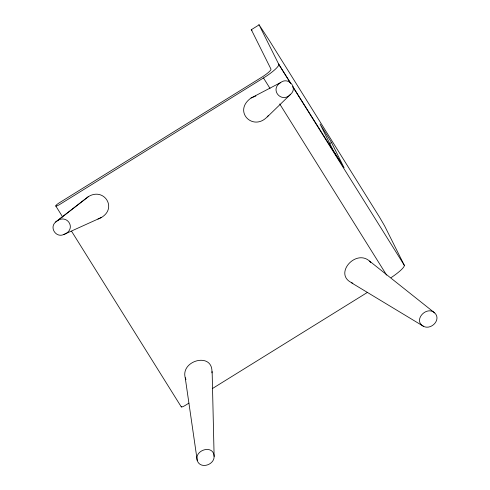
<?xml version="1.0" encoding="UTF-8"?>
<svg xmlns="http://www.w3.org/2000/svg" width="490" height="490" viewBox="0 0 490 490"><rect width="100%" height="100%" fill="white"/><g stroke="black" fill="none" stroke-linecap="round" stroke-linejoin="round"><path stroke-width="0.73" d="M211.907 372.89C213.499 351.495 180.393 360.187 185.232 377.772L197.231 460.453C200.073 469.506 214.338 465.084 214.124 456.46L212.139 371.536M267.313 116.89L290.625 94.264C298.22 87.679 288.218 76.409 280.568 82.608L251.045 98.018C232.058 111.524 254.041 132.851 268.226 115.689M55.75 221.964C49.031 227.311 55.842 238.042 63.62 234.594C77.824 229.455 66.714 212.109 55.75 221.964L88.31 196.686C103.874 186.984 117.661 208.03 101.326 217.529L63.62 234.594M290.625 94.264C281.86 104.021 269.132 89.658 280.568 82.608M57.336 220.763L88.31 196.686M62.665 216.978L55.78 205.959A4.606 0.821 -32 0 0 59.492 204.612L266.585 76.017A21.033 3.742 -32 0 0 278.786 64.343L258.91 24.524L269.543 40.817L379.432 217.009L384.583 225.847L404.299 265.292A21.033 3.742 -32 0 1 392.092 276.966L391.1 277.622M55.78 205.959A4.606 0.821 -32 0 1 58.763 203.154L262.732 76.618A12.03 2.144 -32 0 0 270.848 68.863L251.321 29.7L259.069 24.898M329.568 143.674L331.503 142.474L320.043 124.025L333.059 150.13L344.078 167.776L331.503 142.474M188.901 403.148L185 405.561A4.606 0.821 -32 0 1 181.41 406.498M212.293 388.631L367.598 292.291M251.045 98.018L255.884 95.991M101.326 217.529L97.92 219.067M351.514 282.834L423.562 326.352C431.231 330.297 441.643 319.56 434.704 312.92L369.54 261.09C355.311 248.473 332.538 275.172 352.867 283.238M423.562 326.352C412.549 320.595 426.453 305.288 434.704 312.92M369.54 261.09L370.82 262.597M251.964 30.306L251.211 29.308L251.321 29.7M278.577 64.025L290.76 83.367M292.793 86.589L340.715 162.656M278.786 64.343L290.527 83.141M292.959 87.03L404.299 265.292M263.534 78.039L270.014 88.408M279.729 103.966L386.616 275.098M71.571 231.243L181.288 406.908M185.232 377.772L185.98 379.487M197.231 460.453C194.089 449.802 213.744 444.093 214.124 456.46"/></g></svg>
